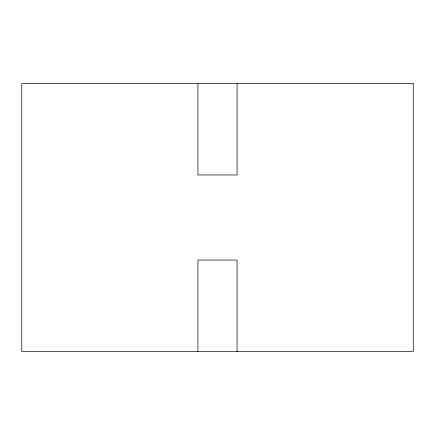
<?xml version="1.0" encoding="UTF-8"?>
<svg xmlns="http://www.w3.org/2000/svg" width="435" height="435" viewBox="0 0 435 435"><rect width="100%" height="100%" fill="white"/><g stroke="black" fill="none" stroke-linecap="round" stroke-linejoin="round"><path stroke-width="0.65" d="M237.075 83.607L237.075 174.957L197.925 174.957L197.925 83.607M237.075 351.393L237.075 260.043L197.925 260.043L197.925 351.393M413.25 83.607L21.75 83.607L21.75 351.393L413.25 351.393L413.25 83.607"/></g></svg>
